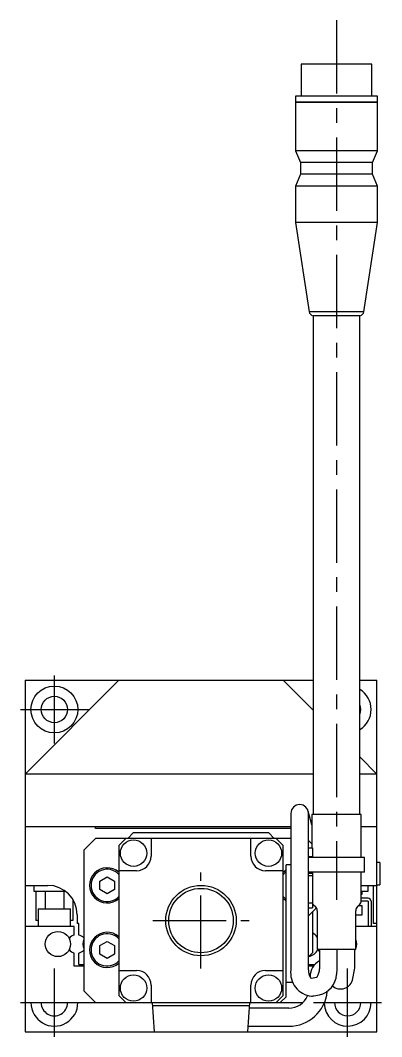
# Model space of a CAD drawing. Extents: x -110 to 407, y 10 to 533.
# Drawn here: x 77.4 to 139, y 360.1 to 533.5 of the extents above; entities that cross this region are included whole.
import ezdxf

# ---------------------------------------------------------------- set-up
doc = ezdxf.new("R2010")
doc.units = 0
doc.header["$LTSCALE"] = 10
doc.linetypes.add('CENTER', pattern=[2, 1.25, -0.25, 0.25, -0.25])
doc.layers.add('1', color=7, linetype='CONTINUOUS')

msp = doc.modelspace()

# ---------------------------------------------------------------- linework, layer by layer
at = {"layer": '1', "color": 4, "linetype": 'CENTER'}
for p, q in [((131.340613, 533.471422), (131.340613, 383.471422)), ((83.240613, 410.12854), (83.240613, 421.72854)), ((77.440613, 415.92854), (89.040613, 415.92854)), ((108.240613, 371.72854), (108.240613, 388.12854)), ((100.040613, 379.92854), (116.440613, 379.92854)), ((83.240613, 360.12854), (83.240613, 371.72854)), ((133.240613, 360.12854), (133.240613, 371.72854)), ((77.440613, 365.92854), (89.040613, 365.92854)), ((127.440613, 365.92854), (139.040613, 365.92854))]:
    msp.add_line(p, q, dxfattribs=at)
at = {"layer": '1', "color": 7, "linetype": 'CONTINUOUS'}
for p, q in [((125.340615, 526.014329), (125.340615, 520.514328)), ((137.340611, 526.014329), (125.340615, 526.014329)), ((137.340611, 520.514328), (137.340611, 526.014329)), ((124.340614, 520.514328), (124.340614, 519.514326)), ((138.340612, 520.514328), (124.340614, 520.514328)), ((138.340612, 519.514326), (138.340612, 520.514328)), ((124.390614, 519.514326), (124.340614, 519.464326)), ((138.340612, 519.514326), (124.340614, 519.514326)), ((124.340614, 519.464326), (124.340614, 511.207326)), ((138.340612, 519.464326), (124.340614, 519.464326)), ((138.340612, 519.464326), (138.290612, 519.514326)), ((138.340612, 511.207326), (138.340612, 519.464326)), ((124.340614, 511.207326), (125.190613, 509.207326)), ((138.340612, 511.207326), (124.340614, 511.207326)), ((137.490613, 509.207326), (138.340612, 511.207326)), ((125.190613, 509.207326), (125.190613, 507.207326)), ((137.490613, 509.207326), (125.190613, 509.207326)), ((137.490613, 507.207326), (137.490613, 509.207326)), ((125.190613, 507.207326), (124.340614, 505.207326)), ((137.490613, 507.207326), (125.190613, 507.207326)), ((138.340612, 505.207326), (137.490613, 507.207326)), ((124.340614, 505.207326), (124.340614, 499.014327)), ((138.340612, 505.207326), (124.340614, 505.207326)), ((138.340612, 499.014327), (138.340612, 505.207326)), ((124.340614, 499.014327), (126.656288, 483.780344)), ((138.340612, 499.014327), (124.340614, 499.014327)), ((136.024939, 483.780344), (138.340612, 499.014327)), ((136.024939, 483.780344), (126.656288, 483.780344)), ((127.340613, 483.05667), (127.340613, 398.014327)), ((135.340613, 483.05667), (127.340613, 483.05667)), ((135.340613, 398.014327), (135.340613, 483.05667)), ((78.240613, 404.92854), (94.240613, 420.92854)), ((78.240613, 420.92854), (78.240613, 360.92854)), ((78.240613, 420.92854), (127.340613, 420.92854)), ((122.240613, 420.92854), (127.340613, 415.82854)), ((135.340613, 420.92854), (138.240613, 420.92854)), ((138.240613, 360.92854), (138.240613, 420.92854)), ((135.340613, 407.82854), (138.240613, 404.92854)), ((127.340613, 404.92854), (78.240613, 404.92854)), ((138.240613, 404.92854), (135.340613, 404.92854)), ((123.55829, 398.207058), (123.55829, 371.544949)), ((127.140613, 396.231275), (126.507179, 398.595287)), ((126.55829, 371.544949), (126.55829, 398.207058)), ((127.140613, 398.014327), (127.140613, 392.32854)), ((135.540613, 398.014327), (127.140613, 398.014327)), ((135.540613, 390.67854), (135.540613, 398.014327)), ((123.55829, 395.92854), (78.240613, 395.92854)), ((90.240613, 395.62854), (90.240613, 395.92854)), ((123.55829, 395.62854), (90.240613, 395.62854)), ((138.240613, 395.92854), (135.540613, 395.92854)), ((90.240613, 393.92854), (88.240613, 391.92854)), ((123.55829, 393.92854), (90.240613, 393.92854)), ((95.440613, 393.92854), (94.240613, 392.72854)), ((96.740613, 394.92854), (95.740613, 393.92854)), ((96.740613, 394.92854), (119.740613, 394.92854)), ((99.740613, 393.92854), (99.740613, 390.92854)), ((116.740613, 390.92854), (116.740613, 393.92854)), ((120.740613, 393.92854), (119.740613, 394.92854)), ((122.240613, 392.72854), (121.040613, 393.92854)), ((127.140613, 393.02854), (126.55829, 393.610864)), ((88.240613, 391.92854), (88.240613, 367.92854)), ((94.240613, 392.72854), (94.240613, 367.12854)), ((122.240613, 367.12854), (122.240613, 392.72854)), ((126.55829, 392.32854), (127.240613, 392.32854)), ((127.240613, 392.32854), (127.240613, 390.67854)), ((127.240613, 390.82854), (126.55829, 390.82854)), ((136.140613, 390.67854), (126.55829, 390.67854)), ((127.170613, 390.82854), (127.170613, 390.67854)), ((136.140613, 388.17854), (136.140613, 390.67854)), ((97.240613, 388.42854), (94.240613, 388.42854)), ((122.240613, 388.42854), (119.240613, 388.42854)), ((123.55829, 389.42854), (122.740613, 389.42854)), ((122.740613, 366.92854), (122.740613, 389.42854)), ((138.740613, 389.82854), (138.240613, 389.82854)), ((138.740613, 389.82854), (138.740613, 386.02854)), ((90.990613, 386.650228), (92.240613, 387.371916)), ((90.990613, 385.206852), (90.990613, 386.650228)), ((92.240613, 387.371916), (93.490613, 386.650228)), ((93.490613, 386.650228), (93.490613, 385.206852)), ((136.140613, 388.17854), (126.55829, 388.17854)), ((126.55829, 388.02854), (127.240613, 388.02854)), ((126.55829, 387.613219), (127.240613, 387.613219)), ((127.170613, 388.17854), (127.170613, 388.02854)), ((127.240613, 388.17854), (127.240613, 382.12854)), ((135.540613, 383.32854), (135.540613, 388.17854)), ((78.240613, 385.92854), (82.140613, 385.92854)), ((79.740613, 385.92854), (79.740613, 384.92854)), ((79.740613, 384.92854), (85.140613, 384.92854)), ((80.065187, 384.92854), (80.065187, 379.92854)), ((81.6529, 384.92854), (81.6529, 381.92854)), ((84.828327, 384.92854), (84.828327, 381.92854)), ((92.240613, 384.485164), (90.990613, 385.206852)), ((93.490613, 385.206852), (92.240613, 384.485164)), ((135.540613, 385.92854), (138.240613, 385.92854)), ((135.540613, 384.92854), (136.740613, 384.92854)), ((135.740613, 384.42854), (135.740613, 384.92854)), ((136.740613, 384.92854), (136.740613, 385.92854)), ((137.640613, 379.42854), (137.640613, 385.92854)), ((138.140613, 385.92854), (138.140613, 379.42854)), ((138.240613, 386.02854), (138.740613, 386.02854)), ((86.41604, 383.51831), (86.41604, 379.92854)), ((136.740613, 383.22854), (135.535601, 383.22854)), ((135.540613, 384.42854), (135.740613, 384.42854)), ((136.740613, 383.72854), (135.540613, 383.72854)), ((136.740613, 383.22854), (136.740613, 378.92854)), ((137.240613, 383.22854), (137.240613, 378.92854)), ((80.490613, 381.92854), (85.990613, 381.92854)), ((80.490613, 381.92854), (80.490613, 378.92854)), ((85.990613, 378.92854), (85.990613, 381.92854)), ((126.55829, 382.945785), (127.240613, 382.945785)), ((126.55829, 382.12854), (127.240613, 382.12854)), ((126.55829, 380.746216), (127.908663, 382.09659)), ((127.240613, 381.42854), (127.240613, 374.42854)), ((127.433507, 382.621433), (127.74772, 382.30722)), ((128.040613, 381.600113), (128.040613, 375.014327)), ((134.640613, 375.014327), (134.640613, 381.600113)), ((134.933507, 382.30722), (135.24772, 382.621433)), ((135.740613, 382.42854), (135.054827, 382.42854)), ((135.740613, 380.92854), (135.740613, 382.42854)), ((80.490613, 379.92854), (80.065187, 379.92854)), ((86.41604, 379.92854), (85.990613, 379.92854)), ((87.140613, 380.92854), (87.140613, 379.42854)), ((134.640613, 380.92854), (135.740613, 380.92854)), ((86.640613, 378.92854), (78.240613, 378.92854)), ((86.640613, 377.46482), (86.640613, 378.92854)), ((87.440613, 379.42854), (87.140613, 379.42854)), ((87.440613, 377.46482), (87.440613, 379.42854)), ((138.240613, 378.92854), (134.640613, 378.92854)), ((138.140613, 379.42854), (137.640613, 379.42854)), ((90.990613, 375.650228), (92.240613, 376.371916)), ((92.240613, 376.371916), (93.490613, 375.650228)), ((90.990613, 374.206852), (90.990613, 375.650228)), ((93.490613, 375.650228), (93.490613, 374.206852)), ((126.55829, 373.746216), (127.240613, 374.42854)), ((134.640613, 375.014327), (128.040613, 375.014327)), ((128.440613, 375.014327), (128.440613, 371.71064)), ((131.415197, 375.014327), (131.415197, 372.787794)), ((134.490613, 372.787794), (134.490613, 375.014327)), ((86.640613, 372.12854), (86.640613, 374.39226)), ((87.440613, 372.42854), (87.440613, 374.39226)), ((92.240613, 373.485164), (90.990613, 374.206852)), ((93.490613, 374.206852), (92.240613, 373.485164)), ((131.415197, 372.787794), (131.408959, 371.71064)), ((88.240613, 372.12854), (86.640613, 372.12854)), ((87.440613, 372.42854), (88.240613, 372.42854)), ((94.240613, 371.42854), (97.240613, 371.42854)), ((119.240613, 371.42854), (122.240613, 371.42854)), ((126.55829, 372.42854), (127.623531, 372.42854)), ((127.41662, 372.12854), (126.55829, 372.12854)), ((131.408959, 371.71064), (131.360306, 370.724336)), ((122.740613, 369.42854), (123.949443, 369.42854)), ((126.992729, 370.099645), (126.91517, 370.195265)), ((127.072356, 370.032088), (126.992729, 370.099645)), ((127.962082, 370.207552), (127.039855, 370.055066)), ((127.987088, 370.245965), (127.935044, 370.202849)), ((128.0591, 370.327667), (127.987088, 370.245965)), ((88.240613, 367.92854), (90.240613, 365.92854)), ((99.740613, 368.92854), (99.740613, 365.92854)), ((116.740613, 365.92854), (116.740613, 368.92854)), ((130.634589, 368.781096), (130.862734, 368.614151)), ((78.240613, 365.92854), (125.591544, 365.92854)), ((94.240613, 367.12854), (95.440613, 365.92854)), ((100.340253, 360.92854), (99.990613, 365.92854)), ((116.490613, 365.92854), (116.140983, 360.92854)), ((121.040613, 365.92854), (122.240613, 367.12854)), ((121.740613, 365.92854), (122.740613, 366.92854)), ((127.080457, 367.046171), (127.235634, 367.055178)), ((127.235634, 367.055178), (127.390085, 367.072899)), ((127.390085, 367.072899), (127.449381, 367.082047)), ((127.449381, 367.082047), (128.451473, 367.247738)), ((129.28436, 365.92854), (138.240613, 365.92854)), ((100.025577, 365.42854), (116.45565, 365.42854)), ((123.240613, 365.00354), (116.425931, 365.00354)), ((78.240613, 360.92854), (138.240613, 360.92854)), ((116.209158, 361.90354), (123.240613, 361.90354))]:
    msp.add_line(p, q, dxfattribs=at)
for centre, radius in [((83.240613, 415.92854), 4), ((83.240613, 415.92854), 2.25), ((96.740613, 391.42854), 2.25), ((119.740613, 391.42854), 2.25), ((108.240613, 379.92854), 6), ((108.240613, 379.92854), 5.5), ((83.840613, 375.92854), 2.15), ((96.740613, 368.42854), 2.25), ((119.740613, 368.42854), 2.25)]:
    msp.add_circle(centre, radius, dxfattribs=at)
for centre, radius, start, end in [((127.62853, 484.014328), 1.000002, 193.531698, 253.266744), ((135.052696, 484.014328), 1.000002, 286.733256, 346.468302), ((133.240613, 415.92854), 4, 301.668243, 58.331757), ((133.240613, 415.92854), 2.25, 338.960527, 21.039473), ((125.05829, 398.207058), 1.5, 0, 180), ((97.240613, 390.92854), 2.5, 270, 0), ((119.240613, 390.92854), 2.5, 180, 270), ((92.240613, 385.92854), 3, 48.189685, 311.810315), ((92.240613, 385.92854), 2.75, 43.341758, 316.658242), ((124.240613, 385.92854), 3, 120, 131.810315), ((124.240613, 385.92854), 2.75, 123.055731, 136.658242), ((124.670613, 385.42854), 3.3, 51.98772, 55.108576), ((82.140613, 380.92854), 5, 0, 90), ((124.240613, 385.92854), 2.75, 223.341758, 236.944269), ((124.240613, 385.92854), 3, 228.189685, 240), ((134.540613, 383.32854), 1, 315, 0), ((136.740613, 383.22854), 0.5, 359.999999, 89.999999), ((128.140613, 383.32854), 1, 205.841969, 225), ((127.040613, 381.600113), 1, 0, 45), ((135.640613, 381.600113), 1, 135, 180), ((92.240613, 374.92854), 3, 48.189685, 311.810315), ((87.040613, 375.92854), 1.5875, 104.594028, 143.220956), ((87.040613, 375.92854), 1.5875, 40.895446, 75.405971), ((90.240613, 375.92854), 2.15, 158.471096, 201.528904), ((92.240613, 374.92854), 2.75, 43.341758, 316.658242), ((126.240613, 375.92854), 2.15, 33.153411, 62.282252), ((132.640613, 375.92854), 2.15, 338.471095, 21.528905), ((87.040613, 375.92854), 1.5875, 216.779043, 255.405971), ((87.040613, 375.92854), 1.5875, 284.594029, 319.104554), ((126.240613, 375.92854), 2.15, 280.307363, 333.762946), ((129.440613, 375.92854), 1.5875, 216.779043, 230.955687), ((132.640613, 375.92854), 2.15, 329.368848, 334.835696), ((129.957452, 370.330086), 3.13434, 118.943556, 179.714409), ((125.327315, 372.696558), 9.163752, 345.02570302, 0.57045972), ((97.240613, 368.92854), 2.5, 0, 90), ((119.240613, 368.92854), 2.5, 90, 180), ((127.496148, 370.999792), 3.975414, 172.11807232, 263.99787546), ((128.986425, 371.464966), 2.429452, 178.11334284, 211.50872713), ((126.019548, 371.634416), 2.422265, 327.35214888, 1.80328155), ((127.485339, 371.011292), 3.885583, 284.397394, 355.765499), ((132.033074, 370.416013), 2.148581, 236.99559933, 357.67300433), ((123.240613, 368.45354), 6.55, 270, 354.456871), ((83.240613, 365.92854), 4, 179.999996, 0.000003), ((83.240613, 365.92854), 2.25, 179.999993, 0.000006), ((123.240613, 368.45354), 3.45, 270, 337.034865), ((133.240613, 365.92854), 4, 181.424466, 359.999996), ((133.240613, 365.92854), 2.25, 180.000006, 359.999993)]:
    msp.add_arc(centre, radius, start, end, dxfattribs=at)

doc.saveas('drawing.dxf')
